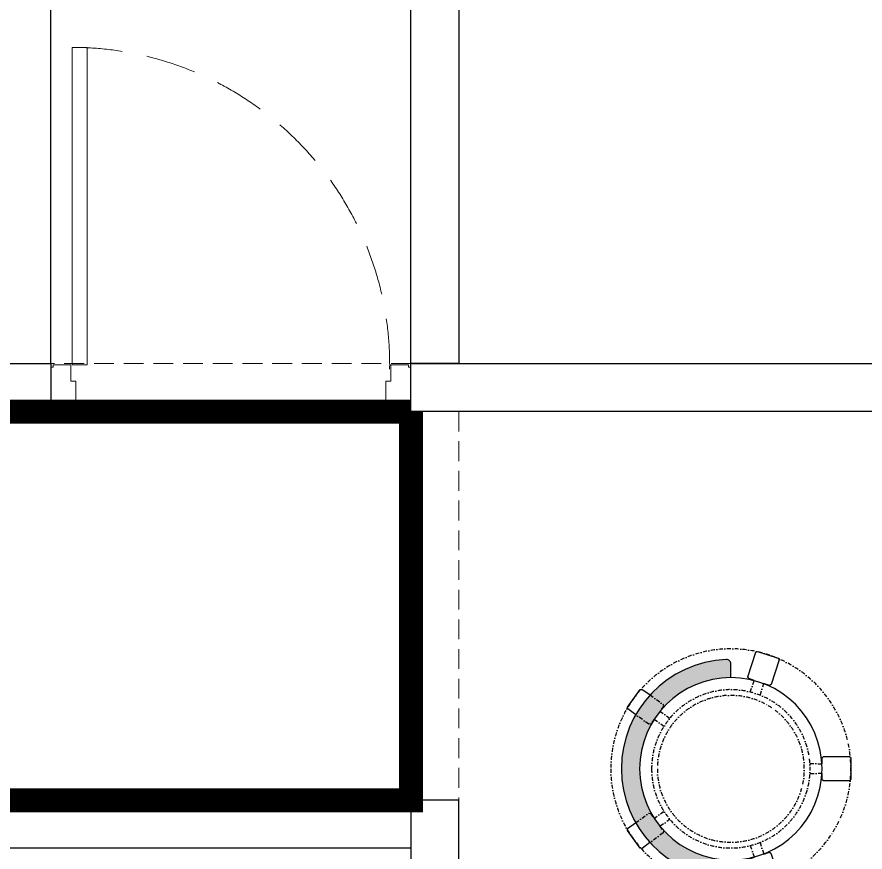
# Model space of a CAD drawing. Header units: feet. Extents: x 2953239 to 2976710, y -6058765 to -6052421.
# Drawn here: x 2970041 to 2971807, y -6057013 to -6055273 of the extents above; entities that cross this region are included whole.
import ezdxf

# ---------------------------------------------------------------- set-up
doc = ezdxf.new("R2010")
doc.units = ezdxf.units.FT
doc.header["$LTSCALE"] = 33
doc.header["$MEASUREMENT"] = 0
for name, pattern in [('a_p6_plan_L18$0$HIDDEN', [0.375, 0.25, -0.125]), ('ACAD_ISO03W100', [30, 12, -18]), ('DASHDOT2', [0.5, 0.25, -0.125, 0, -0.125]), ('HIDDEN2', [4.7624999999999975, 3.174999999999998, -1.587499999999999])]:
    doc.linetypes.add(name, pattern=pattern)
for name, color, linetype, lineweight in [('Door', 2, 'Continuous', 13), ('HATCH', 9, 'Continuous', 9), ('LENS-CURTAIN', 5, 'a_p6_plan_L18$0$HIDDEN', 9), ('LENS-DOOR', 34, 'Continuous', 20), ('LENS-FURNITURE', 13, 'Continuous', 9), ('LENS-PARTITION', 21, 'Continuous', 25), ('LENS_DIMENSION', 193, 'Continuous', 0), ('LK-TILES FINISH', 251, 'Continuous', 5), ('LN-ELEVATION-1', 81, 'Continuous', 25)]:
    doc.layers.add(name, color=color, linetype=linetype, lineweight=lineweight)
doc.layers.add('LAMINATE FINISH', color=80, linetype='Continuous')

# ---------------------------------------------------------------- blocks, each defined once
blk = doc.blocks.new('DR STOOL')
at = {"layer": 'HATCH'}
h = blk.add_hatch(dxfattribs=at)
h.set_pattern_fill('ANSI36', color=250, angle=-90.00000000000001)
h.set_pattern_definition([(315, (-227.8099174643867, 917.3997257252777), (6.173926083235043, -1.683798022700468), [7.9375, -1.587499999999999, 0, -1.587499999999999])])
edge = h.paths.add_edge_path()
edge.add_line((-190.0000000041909, 4.511094e-10), (-218.6899174675346, 4.511094e-10))
edge.add_arc((-218.6899174670689, 9.120000000388245), 9.119999999940092, 177.6119845363388, 269.9999999996136, ccw=False)
edge.add_arc((-1.8626451e-09, 3.565219e-10), 228.000000002257, 2.3880154632688004, 177.6119845367313, ccw=False)
edge.add_arc((218.6899174633436, 9.120000000497384), 9.120000000051716, -90.00000000034493, 2.3880154629299, ccw=False)
edge.add_line((218.6899174633436, 4.511094e-10), (190, 4.511094e-10))
edge.add_arc((-1.8626451e-09, 4.511094e-10), 190.000000001979, -1.27e-14, 180)
at = {"layer": 'LN-ELEVATION-1', "color": 1, "ltscale": 100}
for p, q in [((-128.6221585394814, 215.4841044476634), (-165.2704676063731, 189.0243927398114)), ((-124.7228340068832, 214.8545704018979), (-128.6221585394814, 215.4841044476634)), ((-112.6981821293011, 198.1996966340157), (-124.7228340068832, 214.8545704018979)), ((124.7553772013634, 214.9803744515593), (112.5488144652918, 198.2845540212292)), ((128.7014972954057, 215.5933048763618), (124.7553772013634, 214.9803744515593)), ((128.7014972954057, 215.5933048763618), (124.7553772013634, 214.9803744515593)), ((165.1911288509145, 188.915192311113), (128.7014972954057, 215.5933048763618)), ((165.1911288509145, 188.915192311113), (128.7014972954057, 215.5933048763618)), ((-165.2704676063731, 189.0243927398114), (-165.9069543029182, 185.0820035930228)), ((-165.9069543029182, 185.0820035930228), (-153.8003208162263, 168.3135803133482)), ((153.6734594982117, 168.4294150282658), (165.7973639420234, 185.0121775862135)), ((165.7973639420234, 185.0121775862135), (165.1911288509145, 188.915192311113)), ((165.7973639420234, 185.0121775862135), (165.1911288509145, 188.915192311113)), ((191.3981811110861, -35.27656588272658), (188.0651108901948, -36.96233201187715)), ((243.0100176925771, -52.21682526778022), (191.3981811110861, -35.27656588272658)), ((-242.9550312487409, -52.24013893969095), (-244.7482102331705, -55.75945052818861)), ((-191.2928382232785, -35.45407700946089), (-242.9550312487409, -52.24013893969095)), ((-187.9259491492994, -37.1695928365807), (-191.2928382232785, -35.45407700946089)), ((-184.1424400564283, -48.81403796559607), (-187.9259491492994, -37.1695928365807)), ((188.0651108901948, -36.96233201187715), (184.0504167033359, -49.19388854173303)), ((244.8123673382215, -55.78040257930116), (243.0100176925771, -52.21682526778022)), ((-244.7482102331705, -55.75945052818861), (-230.7800458371639, -98.74904560100549)), ((-173.8639617776498, -80.4479453730819), (-177.8421125086024, -68.2044548037811)), ((177.6922140880488, -68.56540505095472), (173.8739495249465, -80.1985000452405)), ((230.715890809428, -98.7280946081737), (244.8123673382215, -55.78040257930116)), ((-227.2218665438704, -100.5620286722478), (-175.5596735184081, -83.7759667420105)), ((-175.5596735184081, -83.7759667420105), (-173.8639617776498, -80.4479453730819)), ((173.8739495249465, -80.1985000452405), (175.5794035866856, -83.5704969359358)), ((175.5794035866856, -83.5704969359358), (227.1912401677109, -100.5107563209894)), ((-230.7800458371639, -98.74904560100549), (-227.2218665438704, -100.5620286722478)), ((227.1912401677109, -100.5107563209894), (230.715890809428, -98.7280946081737)), ((-22.72193054761737, -190.2142363802995), (-25.39390889601782, -192.886214728569)), ((-25.39390889601782, -192.886214728569), (-25.39390889601782, -247.2070584567482)), ((-10.47823652112856, -190.2142363802995), (-22.72193054761737, -190.2142363802995)), ((22.78362171910703, -190.2142363802995), (9.910054048988968, -190.2142363802995)), ((25.42475448176265, -192.8553691428751), (22.78362171910703, -190.2142363802995)), ((25.42475448176265, -247.1762128710543), (25.42475448176265, -192.8553691428751)), ((-25.39390889601782, -247.2070584567482), (-22.60096735274419, -250)), ((22.60096735274419, -250), (25.42475448176265, -247.1762128710543)), ((-22.60096735274419, -250), (22.60096735274419, -250))]:
    blk.add_line(p, q, dxfattribs=at)
at = {"layer": 'LN-ELEVATION-1', "linetype": 'DASHDOT2'}
for p, q in [((-92.92521573789418, 170.8129362839827), (-112.6981821293011, 198.1996966340157)), ((112.5488144652918, 198.2845540212292), (92.69529851106927, 171.1294289919315)), ((-153.8003208162263, 168.3135803133482), (-134.1093360339291, 141.0403694751003)), ((-103.4542870586738, 159.9154408004979), (-93.52748446213081, 167.0824927485227)), ((-88.15393704269081, 139.4771787207864), (-103.4542870586738, 159.9154408004979)), ((-93.52748446213081, 167.0824927485227), (-92.92521573789418, 170.8129362839827)), ((103.6608748426661, 159.8406005539291), (88.19885099539533, 139.4487815762331)), ((92.69529851106927, 171.1294289919315), (93.26858203159645, 167.4385604566923)), ((93.26858203159645, 167.4385604566923), (103.6608748426661, 159.8406005539291)), ((133.7372852512635, 141.1612321265929), (153.6734594982117, 168.4294150282658)), ((-130.4219571123831, 140.4450534014686), (-119.9844727469608, 147.9808124662595)), ((-119.9844727469608, 147.9808124662595), (-105.3687285655178, 126.9741353208374)), ((105.4096150295809, 126.94019481352), (120.1194891873747, 147.8074627162714)), ((120.1194891873747, 147.8074627162714), (130.0033113472163, 140.5812532722048)), ((-134.1093360339291, 141.0403694751003), (-130.4219571123831, 140.4450534014686)), ((130.0033113472163, 140.5812532722048), (133.7372852512635, 141.1612321265929)), ((-159.954806596972, -40.49024384317454), (-184.1424400564283, -48.81403796559607)), ((184.0504167033359, -49.19388854173303), (159.8786162491887, -40.79004861696012)), ((-177.8421125086024, -68.2044548037811), (-153.4148110738024, -60.73628028803068)), ((153.3006618716754, -61.02382378749462), (177.6922140880488, -68.56540505095472)), ((-10.92024635523557, -164.6382343793375), (-10.47823652112856, -190.2142363802995)), ((9.910054048988968, -190.2142363802995), (10.35584833659231, -164.674698740353))]:
    blk.add_line(p, q, dxfattribs=at)
at = {"layer": 'LN-ELEVATION-1', "color": 1, "ltscale": 100}
blk.add_lwpolyline([(-190.0000000023283, 0), (-218.6899174656719, 0, -0.4264743413925903), (-227.8019973598421, 9.5, -0.959166304662544), (227.8019973593764, 9.5, -0.4264743413925903), (218.6899174647406, 0), (190.0000000013969, 0)], format="xyb", dxfattribs=at)
at = {"layer": 'LN-ELEVATION-1', "linetype": 'DASHDOT2'}
for radius in [250, 165, 153]:
    blk.add_circle((0, 0), radius, dxfattribs=at)
at = {"layer": 'LN-ELEVATION-1', "color": 1, "ltscale": 100}
blk.add_circle((0, 0), 190, dxfattribs=at)
blk = doc.blocks.new('*U49')
at = {"layer": 'LENS-DOOR'}
for p, q in [((548121.7424194189, 1779235.250802667), (548121.7424194121, 1778573.792470707)), ((548121.7424194189, 1779235.250802667), (548152.9924194244, 1779235.250802653)), ((548152.9924193986, 1778573.792470693), (548152.9924194244, 1779235.250802653)), ((547452.4715860653, 1778573.792470743), (547488.9299194093, 1778573.792470734)), ((547452.4715860604, 1778568.584137391), (547452.4715860653, 1778573.792470743)), ((547488.9299193954, 1778539.938304132), (547488.9299194093, 1778573.792470734)), ((548121.7424194121, 1778573.792470707), (548152.9924193986, 1778573.792470693)), ((548192.054919424, 1778573.792470725), (548155.5965860707, 1778573.792470693)), ((548155.5965860611, 1778539.938304095), (548155.5965860707, 1778573.792470693)), ((548192.0549194146, 1778568.584137372), (548192.054919424, 1778573.792470725)), ((547447.2632527449, 1778568.584137414), (547452.4715860604, 1778568.584137391)), ((547447.2632527215, 1778484.134138707), (547447.2632527449, 1778568.584137414)), ((548197.2632527373, 1778568.584137372), (548192.0549194146, 1778568.584137372)), ((548197.2632527256, 1778484.134138697), (548197.2632527373, 1778568.584137372)), ((547488.9299193954, 1778539.938304132), (547499.3465860662, 1778539.938304113)), ((547499.3465860639, 1778478.925805386), (547499.3465860662, 1778539.938304113)), ((548145.179919409, 1778478.925805326), (548145.179919395, 1778539.938304067)), ((548155.5965860611, 1778539.938304095), (548145.179919395, 1778539.938304067)), ((547447.2632527215, 1778484.134138707), (547452.4715860627, 1778484.134138707)), ((547452.4715860627, 1778478.925805396), (547452.4715860627, 1778484.134138707)), ((547452.4715860627, 1778478.925805396), (547499.3465860639, 1778478.925805386)), ((548192.0549194006, 1778478.925805345), (548145.179919409, 1778478.925805326)), ((548192.0549194006, 1778478.925805345), (548192.0549194006, 1778484.134138698)), ((548197.2632527256, 1778484.134138697), (548192.0549194006, 1778484.134138698))]:
    blk.add_line(p, q, dxfattribs=at)
at = {"layer": 'LENS-DOOR', "color": 7, "linetype": 'HIDDEN2'}
blk.add_ellipse((548152.9924193986, 1778573.792470693), major_axis=(-661.4583333306382, 0.003443102111827), ratio=0.9999999979146821, start_param=-1.570791121506941, end_param=0.0512086788949202, dxfattribs=at)

msp = doc.modelspace()

# ---------------------------------------------------------------- linework, layer by layer
at = {"layer": 'LAMINATE FINISH', "color": 85, "linetype": 'ACAD_ISO03W100', "ltscale": 0.05, "const_width": 50}
msp.add_lwpolyline([(2970861.569700077, -6056095.076760268), (2970111.564643829, -6056095.076760268)], dxfattribs=at)
at = {"layer": 'LENS-CURTAIN', "ltscale": 5}
for points in [[(2970111.564643829, -6056095.075960144), (2970861.569700077, -6056095.075960144), (2970861.569700077, -6055995.075915067), (2970111.564643829, -6055995.075915067)], [(2970961.569700077, -6056905.075915067), (2970861.569700077, -6056905.075915067), (2970861.569700077, -6056095.075915068), (2970961.569700077, -6056095.075915068)]]:
    msp.add_lwpolyline(points, close=True, dxfattribs=at)
at = {"layer": 'LENS-PARTITION'}
for points in [[(2970011.564643828, -6055995.076216186), (2970111.564643829, -6055995.076216186), (2970111.564643829, -6052709.242248308), (2970011.564643828, -6052709.242248308)], [(2970961.569700077, -6055995.075915067), (2970861.569700077, -6055995.075915067), (2970861.569700076, -6053389.07591507), (2970961.569700076, -6053389.07591507)], [(2969611.564643829, -6055995.076176396), (2970111.564643829, -6055995.076176396), (2970111.564643829, -6056095.076760268), (2969611.564643829, -6056095.076760268)], [(2972561.569700078, -6056095.075915068), (2970861.569700077, -6056095.075915068), (2970861.569700077, -6055995.075915067), (2972561.569700078, -6055995.075915067)], [(2969611.569700077, -6056905.075915067), (2970861.569700077, -6056905.075915067), (2970861.569700077, -6057005.075915067), (2969611.569700077, -6057005.075915067)], [(2970961.569700077, -6056905.075915067), (2970861.569700077, -6056905.075915067), (2970861.569700077, -6058495.075915067), (2970961.569700077, -6058495.075915067)]]:
    msp.add_lwpolyline(points, close=True, dxfattribs=at)
at = {"layer": 'LENS_DIMENSION'}
msp.add_lwpolyline([(2974979.569700077, -6053489.075915067), (2970961.569700075, -6053489.075915071), (2970961.569700077, -6055995.075915067), (2972561.569700078, -6055995.075915067), (2972561.569700078, -6058495.075915067), (2976319.569700077, -6058495.075915067), (2976319.569700077, -6058455.075915068), (2976479.569700077, -6058455.075915068), (2976479.569700077, -6055189.075915068), (2974979.569700078, -6055189.075915068)], close=True, dxfattribs=at)
at = {"layer": 'LK-TILES FINISH', "color": 212, "linetype": 'ACAD_ISO03W100', "ltscale": 0.05, "const_width": 50}
msp.add_lwpolyline([(2970861.569700077, -6056095.075960144), (2970861.569700077, -6056905.075915067), (2968361.569700077, -6056905.075915067), (2968361.569700077, -6056095.076760268), (2970111.564643829, -6056095.076760268)], dxfattribs=at)

# ---------------------------------------------------------------- block references
at = {"layer": 'Door', "xscale": -1}
msp.add_blockref('*U49', (3518308.82789656, -7834571.435098181), dxfattribs=at)
at = {"layer": 'LENS-FURNITURE', "xscale": -1, "rotation": 90}
msp.add_blockref('DR STOOL', (2971527.838725194, -6056839.440776563), dxfattribs=at)

doc.saveas('drawing.dxf')
